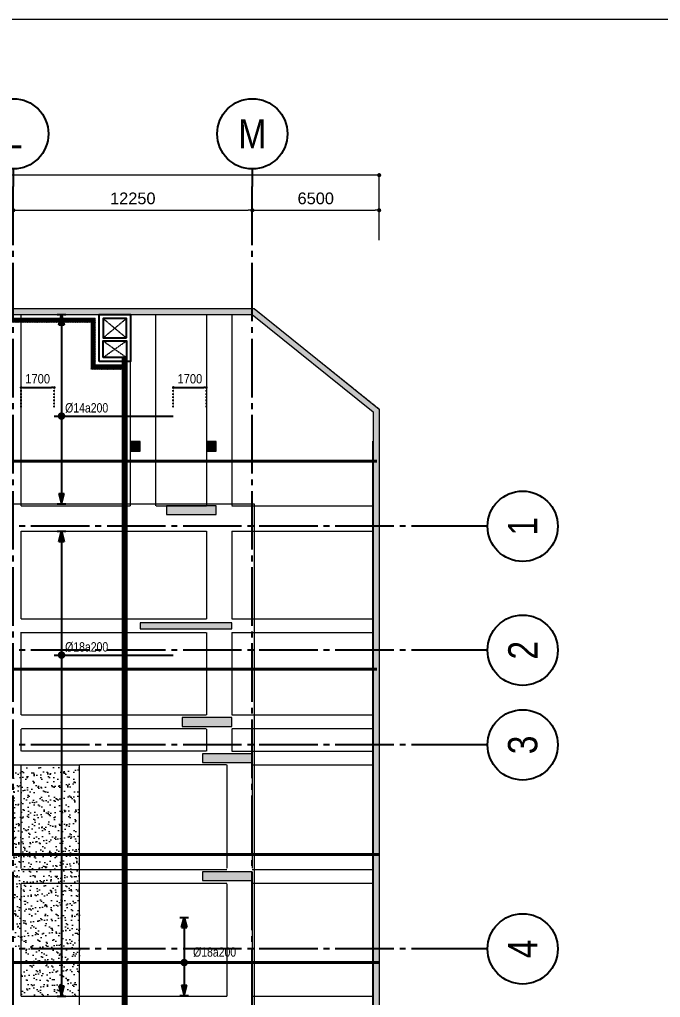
# Model space of a CAD drawing. Header units: millimetres. Extents: x -3819597 to -2591384, y 582389 to 820195.
# Drawn here: x -3001635 to -2968791, y 738094 to 788189 of the extents above; entities that cross this region are included whole.
import ezdxf
from ezdxf.enums import TextEntityAlignment as Align

# ---------------------------------------------------------------- set-up
doc = ezdxf.new("R2010")
doc.units = ezdxf.units.MM
doc.header["$MEASUREMENT"] = 0
for name, pattern in [('CENTER', [2, 1.25, -0.25, 0.25, -0.25]), ('CHG_XX_Cot_Ham 2$0$MB_Luoi truc$0$HTT Hidden 21', [3, 2, -1]), ('CHG_XX_Damsan_Ham 2$0$CHG_XX_Damsan_Ham 2$0$HIDDEN', [0.375, 0.25, -0.125]), ('CHG_XX_Luoi truc$0$MB_Luoi truc$0$Center101', [13, 10, -1, 1, -1]), ('DOT2', [0.125, 0, -0.125]), ('HIDDEN', [0.375, 0.25, -0.125])]:
    doc.linetypes.add(name, pattern=pattern)
doc.layers.get('0').update_dxf_attribs({"lineweight": 9})
doc.layers.get('Defpoints').update_dxf_attribs({"color": 10, "lineweight": 0})
for name, color, linetype in [('02HN. TEXT B', 1, 'Continuous'), ('08HN. SSS X', 6, 'Continuous'), ('12HN. GRID', 1, 'CENTER'), ('CHG_XX_Cot_Ham 2$0$mb_cot tang 1-3$0$Concrete Line', 6, 'Continuous'), ('CHG_XX_Damsan_Ham 2$0$CHG_XX_Damsan_Ham 2$0$MEP-00-GENERAL-35', 2, 'Continuous'), ('CHG_XX_Damsan_Ham 2$0$DTE-MEP-REVISION-1', 2, 'Continuous'), ('CHG_XX_Luoi truc$0$Grid', 34, 'Continuous'), ('CHG_XX_Luoi truc$0$Grid Line', 8, 'CHG_XX_Luoi truc$0$MB_Luoi truc$0$Center101'), ('dim', 51, 'Continuous')]:
    doc.layers.add(name, color=color, linetype=linetype)
for name, color, linetype, lineweight in [('CHG_XX_Cot_Ham 2$0$MB_Luoi truc$0$Dim 300', 1, 'Continuous', 5), ('CHG_XX_Cot_Ham 2$0$NS-Pier-H2', 150, 'Continuous', 13), ('CHG_XX_Cot_Ham 2$0$NS-Pier-H2 @ 1', 150, 'Continuous', 13), ('CHG_XX_Cot_Ham 2$0$NS-Pier-H2 @ 150', 150, 'Continuous', 13), ("CHG_XX_Damsan_Ham 2$0$CHG_XX_Damsan_Ham 2$0$'S_General_Hidden_1 Thin", 1, 'CHG_XX_Damsan_Ham 2$0$CHG_XX_Damsan_Ham 2$0$HIDDEN', 18), ('CHG_XX_Damsan_Ham 2$0$CHG_XX_Damsan_Ham 2$0$CHG_XX_Damsan_Ham 2$0$HATCH', 154, 'Continuous', 9), ('CHG_XX_Damsan_Ham 2$0$CHG_XX_Damsan_Ham 2$0$CHG_XX_Damsan_Ham 2$0$Start net bao', 3, 'Continuous', 18), ('CHG_XX_Damsan_Ham 2$0$CHG_XX_Damsan_Ham 2$0$DBAO', 3, 'Continuous', 13), ('CHG_XX_Damsan_Ham 2$0$CHG_XX_Damsan_Ham 2$0$DMo', 9, 'CHG_XX_Damsan_Ham 2$0$CHG_XX_Damsan_Ham 2$0$HIDDEN', 9), ('CHG_XX_Damsan_Ham 2$0$CHG_XX_Damsan_Ham 2$0$DTE-MEP-H-SLAB TEXT', 3, 'Continuous', 0), ('CHG_XX_Damsan_Ham 2$0$CHG_XX_Damsan_Ham 2$0$HATCH', 154, 'Continuous', 9), ('CHG_XX_Damsan_Ham 2$0$CHG_XX_Damsan_Ham 2$0$mach ngung thi cong', 6, 'Continuous', 13), ('CHG_XX_Damsan_Ham 2$0$CHG_XX_Damsan_Ham 2$0$Start hatch', 8, 'Continuous', 25), ('CHG_XX_Damsan_Ham 2$0$CHG_XX_Damsan_Ham 2$0$Start net bao', 3, 'Continuous', 18), ('CHG_XX_Damsan_Ham 2$0$CHG_XX_Damsan_Ham 2$0$Start vach', 6, 'Continuous', 25), ('CHG_XX_Damsan_Ham 2$0$DTE-MEP-H-SLAB TEXT', 3, 'Continuous', 0), ('CHG_XX_Damsan_Ham 2$0$HATCH', 57, 'Continuous', 9), ('CHG_XX_Damsan_Ham 2$0$mach ngung thi cong', 6, 'Continuous', 13), ('CHG_XX_Damsan_Ham 2$0$Start vach', 6, 'Continuous', 25), ('thep chay suot', 5, 'HIDDEN', 40)]:
    doc.layers.add(name, color=color, linetype=linetype, lineweight=lineweight)
for name, color, linetype, lineweight, plot in [('CHG_XX_Cot_Ham 2$0$NS-Column-H2', 90, 'Continuous', 13, False), ('CHG_XX_Cot_Ham 2$0$NS-Column-H2 @ 1', 90, 'Continuous', 13, False), ('CHG_XX_Cot_Ham 2$0$NS-Column-H2 @ 150', 90, 'Continuous', 13, False)]:
    doc.layers.add(name, color=color, linetype=linetype, lineweight=lineweight, plot=plot)
doc.styles.add('[HN042014]STYLE', font='arial.ttf', dxfattribs={"width": 0.8})
doc.styles.add('CHG_XX_Cot_Ham 2$0$MB_Luoi truc$0$Arial_C', font='arial.ttf')
doc.styles.add('CHG_XX_Luoi truc$0$MB_Luoi truc$0$Grid A-F$0$VNI-HelveCB', font='VHELVCB_0.TTF')
doc.styles.add('MB_Luoi truc$0$Arial_C', font='arial.ttf', dxfattribs={"width": 0.85})
doc.dimstyles.new('200', dxfattribs={"dimscale": 200, "dimtxt": 2.4, "dimasz": 0.7, "dimexe": 0.0003, "dimexo": 0, "dimgap": 1, "dimtad": 1, "dimdec": 0, "dimzin": 12, "dimdsep": 46, "dimtxsty": 'MB_Luoi truc$0$Arial_C', "dimblk": 'MB_Luoi truc$0$_Dot', "dimcen": 0.5, "dimclrd": 256, "dimclre": 8, "dimclrt": 1, "dimadec": 0, "dimazin": 0, "dimtfac": 1, "dimtdec": 0, "dimtix": 1, "dimtmove": 2, "dimatfit": 3, "dimldrblk": 'MB_Luoi truc$0$HTT Arrow 30', "dimfxl": 1, "dimtolj": 1, "dimtzin": 0, "dimlwe": -1, "dimarcsym": 0})
doc.dimstyles.new('CHG_XX_Cot_Ham 2$0$MB_Luoi truc$0$Dim 300 (A1-A2)', dxfattribs={"dimscale": 300, "dimtxt": 2, "dimasz": 0.7, "dimexe": 0, "dimexo": 1, "dimgap": 1, "dimtad": 1, "dimdec": 0, "dimzin": 12, "dimdsep": 46, "dimtxsty": 'CHG_XX_Cot_Ham 2$0$MB_Luoi truc$0$Arial_C', "dimblk": 'CHG_XX_Cot_Ham 2$0$MB_Luoi truc$0$_Dot', "dimcen": 1, "dimclrd": 256, "dimclre": 256, "dimclrt": 3, "dimadec": 0, "dimazin": 0, "dimtfac": 1, "dimtdec": 0, "dimtix": 1, "dimtmove": 2, "dimatfit": 3, "dimldrblk": 'CHG_XX_Cot_Ham 2$0$MB_Luoi truc$0$HTT Arrow 30', "dimfxl": 1, "dimtolj": 1, "dimtzin": 0, "dimarcsym": 0})
pattern_1 = [(45, (-2489668.38, 817754.12), (-88.3883476, 88.3883476), [])]

# ---------------------------------------------------------------- blocks, each defined once
blk = doc.blocks.new('*U48')
at = {"layer": '12HN. GRID', "linetype": 'Continuous'}
h = blk.add_hatch(color=256, dxfattribs=at)
h.dxf.hatch_style = 1
h.paths.add_polyline_path([(-44, 1558), (44, 1558), (0, 1734)])
h = blk.add_hatch(color=256, dxfattribs=at)
h.dxf.hatch_style = 1
h.paths.add_polyline_path([(0, -1499), (44, -1323), (-44, -1323)])
at = {"layer": '08HN. SSS X', "linetype": 'ByBlock', "ltscale": 10}
for p, q in [((-124, 0), (1909, 0)), ((-124, 0), (-124, 0)), ((1909, 0), (1909, 0))]:
    blk.add_line(p, q, dxfattribs=at)
at = {"layer": '12HN. GRID', "linetype": 'Continuous'}
for p, q in [((-75, 1734), (75, 1734)), ((-44, 1558), (0, 1734)), ((0, 1734), (0, -1499)), ((0, 1734), (44, 1558)), ((-44, 1558), (44, 1558)), ((-44, -1323), (44, -1323)), ((-44, -1323), (0, -1499)), ((0, -1499), (44, -1323)), ((-75, -1499), (75, -1499))]:
    blk.add_line(p, q, dxfattribs=at)
at = {"layer": '12HN. GRID', "linetype": 'Continuous', "const_width": 64, "flags": 128}
blk.add_lwpolyline([(-32, 0, 1), (32, 0, 1)], format="xyb", close=True, dxfattribs=at)
at = {"layer": '02HN. TEXT B', "linetype": 'ByBlock', "style": '[HN042014]STYLE', "width": 0.8, "flags": 8}
blk.add_attdef('1', text='', height=160, dxfattribs=at).set_placement((62, 140), align=Align.MIDDLE_LEFT)
blk.add_attdef('0', text='', height=160, dxfattribs=at).set_placement((1102, 160), align=Align.MIDDLE_CENTER)
at = {"layer": 'Defpoints', "color": 9, "linetype": 'ByBlock', "style": '[HN042014]STYLE', "width": 0.8, "flags": 9}
for tag, p in [('2', (1608, 1039)), ('3', (1608, 635)), ('4', (1608, 230)), ('5', (1608, -161))]:
    blk.add_attdef(tag, text='', height=250, dxfattribs=at).set_placement(p, align=Align.MIDDLE_CENTER)
blk = doc.blocks.new('MB_Luoi truc$0$_Dot')
at = {"color": 0, "linetype": 'ByBlock', "lineweight": -2}
blk.add_line((-0.5, 0), (-1, 0), dxfattribs=at)
at = {"color": 0, "linetype": 'ByBlock', "const_width": 0.5}
blk.add_lwpolyline([(-0.25, 0, 1), (0.25, 0, 1)], format="xyb", close=True, dxfattribs=at)
blk = doc.blocks.new('*D59')
at = {"layer": 'Defpoints', "color": 0, "transparency": 16777216}
for p in [(-2999856, 769339), (-3001556, 768311), (-2999856, 768311)]:
    blk.add_point(p, dxfattribs=at)
at = {"layer": 'dim', "color": 8, "linetype": 'DOT2', "transparency": 16777216}
for p, q in [((-3001556, 768311), (-3001556, 769339)), ((-2999856, 768311), (-2999856, 769339))]:
    blk.add_line(p, q, dxfattribs=at)
at = {"layer": 'dim', "lineweight": -2, "transparency": 16777216}
blk.add_line((-3001416, 769339), (-2999996, 769339), dxfattribs=at)
at = {"layer": 'dim', "lineweight": -2, "transparency": 16777216, "xscale": 140, "yscale": 140, "zscale": 140, "rotation": 180}
blk.add_blockref('MB_Luoi truc$0$_Dot', (-3001556, 769339), dxfattribs=at)
at = {"layer": 'dim', "lineweight": -2, "transparency": 16777216, "xscale": 140, "yscale": 140, "zscale": 140}
blk.add_blockref('MB_Luoi truc$0$_Dot', (-2999856, 769339), dxfattribs=at)
at = {"layer": 'dim', "color": 1, "transparency": 16777216, "insert": (-3000706, 769784), "char_height": 480, "attachment_point": 5, "style": 'MB_Luoi truc$0$Arial_C'}
blk.add_mtext('\\A1;1700', dxfattribs=at)
blk = doc.blocks.new('MB_Luoi truc$0$HTT Arrow 30')
blk.add_hatch(color=256).paths.add_polyline_path([(-2.5, 0.375), (-2.5, -0.375), (0, 0)])
at = {"color": 0, "linetype": 'ByBlock', "lineweight": -2}
for p, q in [((0, 0), (-2.5, 0.375)), ((-2.5, -0.375), (-2.5, 0.375)), ((0, 0), (-2.5, -0.375))]:
    blk.add_line(p, q, dxfattribs=at)
blk = doc.blocks.new('*D60')
at = {"layer": 'Defpoints', "color": 0, "transparency": 16777216}
for p in [(-2992056, 769339), (-2993756, 768311), (-2992056, 768311)]:
    blk.add_point(p, dxfattribs=at)
at = {"layer": 'dim', "color": 8, "linetype": 'DOT2', "transparency": 16777216}
for p, q in [((-2993756, 768311), (-2993756, 769339)), ((-2992056, 768311), (-2992056, 769339))]:
    blk.add_line(p, q, dxfattribs=at)
at = {"layer": 'dim', "lineweight": -2, "transparency": 16777216}
blk.add_line((-2993616, 769339), (-2992196, 769339), dxfattribs=at)
at = {"layer": 'dim', "lineweight": -2, "transparency": 16777216, "xscale": 140, "yscale": 140, "zscale": 140, "rotation": 180}
blk.add_blockref('MB_Luoi truc$0$_Dot', (-2993756, 769339), dxfattribs=at)
at = {"layer": 'dim', "lineweight": -2, "transparency": 16777216, "xscale": 140, "yscale": 140, "zscale": 140}
blk.add_blockref('MB_Luoi truc$0$_Dot', (-2992056, 769339), dxfattribs=at)
at = {"layer": 'dim', "color": 1, "transparency": 16777216, "insert": (-2992906, 769784), "char_height": 480, "attachment_point": 5, "style": 'MB_Luoi truc$0$Arial_C'}
blk.add_mtext('\\A1;1700', dxfattribs=at)
blk = doc.blocks.new('CHG_XX_Cot_Ham 2$0$MB_Luoi truc$0$_Dot')
at = {"color": 0, "linetype": 'ByBlock', "lineweight": -2}
blk.add_line((-0.5, 0), (-1, 0), dxfattribs=at)
at = {"color": 0, "linetype": 'ByBlock', "const_width": 0.5}
blk.add_lwpolyline([(-0.25, 0, 1), (0.25, 0, 1)], format="xyb", close=True, dxfattribs=at)
blk = doc.blocks.new('*D996')
at = {"layer": 'CHG_XX_Cot_Ham 2$0$MB_Luoi truc$0$Dim 300', "lineweight": -2, "transparency": 16777216}
for p, q in [((87300, 166908), (87300, 168437)), ((87510, 168437), (99340, 168437)), ((99550, 166908), (99550, 168437))]:
    blk.add_line(p, q, dxfattribs=at)
at = {"layer": 'Defpoints', "color": 0, "transparency": 16777216}
for p in [(99550, 168437), (87300, 166608), (99550, 166608)]:
    blk.add_point(p, dxfattribs=at)
at = {"layer": 'CHG_XX_Cot_Ham 2$0$MB_Luoi truc$0$Dim 300', "lineweight": -2, "transparency": 16777216, "xscale": 210, "yscale": 210, "zscale": 210, "rotation": 180}
blk.add_blockref('CHG_XX_Cot_Ham 2$0$MB_Luoi truc$0$_Dot', (87300, 168437), dxfattribs=at)
at = {"layer": 'CHG_XX_Cot_Ham 2$0$MB_Luoi truc$0$Dim 300', "lineweight": -2, "transparency": 16777216, "xscale": 210, "yscale": 210, "zscale": 210}
blk.add_blockref('CHG_XX_Cot_Ham 2$0$MB_Luoi truc$0$_Dot', (99550, 168437), dxfattribs=at)
at = {"layer": 'CHG_XX_Cot_Ham 2$0$MB_Luoi truc$0$Dim 300', "color": 3, "transparency": 16777216, "insert": (93425, 169043), "char_height": 600, "attachment_point": 5, "style": 'CHG_XX_Cot_Ham 2$0$MB_Luoi truc$0$Arial_C'}
blk.add_mtext('\\A1;12250', dxfattribs=at)
blk = doc.blocks.new('CHG_XX_Cot_Ham 2$0$MB_Luoi truc$0$HTT Arrow 30')
blk.add_hatch(color=256).paths.add_polyline_path([(-2.5, 0.375), (-2.5, -0.375), (0, 0)])
at = {"color": 0, "linetype": 'ByBlock', "lineweight": -2}
for p, q in [((0, 0), (-2.5, 0.375)), ((-2.5, -0.375), (-2.5, 0.375)), ((0, 0), (-2.5, -0.375))]:
    blk.add_line(p, q, dxfattribs=at)
blk = doc.blocks.new('*D997')
at = {"layer": 'CHG_XX_Cot_Ham 2$0$MB_Luoi truc$0$Dim 300', "lineweight": -2, "transparency": 16777216}
for p, q in [((99550, 166908), (99550, 168437)), ((99760, 168437), (105840, 168437)), ((106050, 166908), (106050, 168437))]:
    blk.add_line(p, q, dxfattribs=at)
at = {"layer": 'Defpoints', "color": 0, "transparency": 16777216}
for p in [(106050, 168437), (99550, 166608), (106050, 166608)]:
    blk.add_point(p, dxfattribs=at)
at = {"layer": 'CHG_XX_Cot_Ham 2$0$MB_Luoi truc$0$Dim 300', "lineweight": -2, "transparency": 16777216, "xscale": 210, "yscale": 210, "zscale": 210, "rotation": 180}
blk.add_blockref('CHG_XX_Cot_Ham 2$0$MB_Luoi truc$0$_Dot', (99550, 168437), dxfattribs=at)
at = {"layer": 'CHG_XX_Cot_Ham 2$0$MB_Luoi truc$0$Dim 300', "lineweight": -2, "transparency": 16777216, "xscale": 210, "yscale": 210, "zscale": 210}
blk.add_blockref('CHG_XX_Cot_Ham 2$0$MB_Luoi truc$0$_Dot', (106050, 168437), dxfattribs=at)
at = {"layer": 'CHG_XX_Cot_Ham 2$0$MB_Luoi truc$0$Dim 300', "color": 3, "transparency": 16777216, "insert": (102800, 169043), "char_height": 600, "attachment_point": 5, "style": 'CHG_XX_Cot_Ham 2$0$MB_Luoi truc$0$Arial_C'}
blk.add_mtext('\\A1;6500', dxfattribs=at)
blk = doc.blocks.new('*D998')
at = {"layer": 'CHG_XX_Cot_Ham 2$0$MB_Luoi truc$0$Dim 300', "lineweight": -2, "transparency": 16777216}
for p, q in [((-10900, 166908), (-10900, 170237)), ((105840, 170237), (-10690, 170237)), ((106050, 166908), (106050, 170237))]:
    blk.add_line(p, q, dxfattribs=at)
at = {"layer": 'Defpoints', "color": 0, "transparency": 16777216}
for p in [(-10900, 170237), (-10900, 166608), (106050, 166608)]:
    blk.add_point(p, dxfattribs=at)
at = {"layer": 'CHG_XX_Cot_Ham 2$0$MB_Luoi truc$0$Dim 300', "lineweight": -2, "transparency": 16777216, "xscale": 210, "yscale": 210, "zscale": 210, "rotation": 180}
blk.add_blockref('CHG_XX_Cot_Ham 2$0$MB_Luoi truc$0$_Dot', (-10900, 170237), dxfattribs=at)
at = {"layer": 'CHG_XX_Cot_Ham 2$0$MB_Luoi truc$0$Dim 300', "lineweight": -2, "transparency": 16777216, "xscale": 210, "yscale": 210, "zscale": 210}
blk.add_blockref('CHG_XX_Cot_Ham 2$0$MB_Luoi truc$0$_Dot', (106050, 170237), dxfattribs=at)
at = {"layer": 'CHG_XX_Cot_Ham 2$0$MB_Luoi truc$0$Dim 300', "color": 3, "transparency": 16777216, "insert": (47575, 170843), "char_height": 600, "attachment_point": 5, "style": 'CHG_XX_Cot_Ham 2$0$MB_Luoi truc$0$Arial_C'}
blk.add_mtext('\\A1;116950', dxfattribs=at)
blk = doc.blocks.new('*U1035')
at = {"layer": 'CHG_XX_Cot_Ham 2$0$NS-Pier-H2 @ 1'}
h = blk.add_hatch(color=256, dxfattribs=at)
h.dxf.hatch_style = 1
h.paths.add_polyline_path([(450, 0), (0, 0), (0, -2550), (450, -2550)])
at = {"layer": 'CHG_XX_Cot_Ham 2$0$NS-Pier-H2 @ 150'}
h = blk.add_hatch(color=256, dxfattribs=at)
h.dxf.hatch_style = 1
h.paths.add_polyline_path([(450, 0), (0, 0), (0, -2550), (450, -2550)])
blk = doc.blocks.new('CHG_XX_Cot_Ham 2$0$Block A_C450x2250')
at = {"layer": 'CHG_XX_Cot_Ham 2$0$NS-Pier-H2'}
blk.add_lwpolyline([(450, -2550), (0, -2550), (0, 0), (450, 0)], close=True, dxfattribs=at)
blk.add_blockref('*U1035', (0, 0), dxfattribs=at)
blk = doc.blocks.new('CHG_XX_Cot_Ham 2$0$300X4700')
at = {"layer": 'CHG_XX_Cot_Ham 2$0$NS-Pier-H2'}
h = blk.add_hatch(color=256, dxfattribs=at)
h.dxf.hatch_style = 1
h.paths.add_polyline_path([(0, 0), (0, -300), (4700, -300), (4700, 0)])
blk.add_lwpolyline([(0, 0), (0, -300), (4700, -300), (4700, 0)], close=True, dxfattribs=at)
blk = doc.blocks.new('*U1037')
at = {"layer": 'CHG_XX_Cot_Ham 2$0$NS-Column-H2 @ 1'}
h = blk.add_hatch(color=256, dxfattribs=at)
h.dxf.hatch_style = 1
h.paths.add_polyline_path([(-250, -250), (-250, 250), (250, 250), (250, -250)])
at = {"layer": 'CHG_XX_Cot_Ham 2$0$NS-Column-H2 @ 150'}
h = blk.add_hatch(color=256, dxfattribs=at)
h.dxf.hatch_style = 1
h.paths.add_polyline_path([(-250, -250), (-250, 250), (250, 250), (250, -250)])
blk = doc.blocks.new('CHG_XX_Cot_Ham 2$0$500x500')
at = {"layer": 'CHG_XX_Cot_Ham 2$0$NS-Column-H2'}
blk.add_lwpolyline([(250, -250), (250, 250), (-250, 250), (-250, -250)], close=True, dxfattribs=at)
blk.add_blockref('*U1037', (0, 0), dxfattribs=at)
blk = doc.blocks.new('*U1029')
at = {"layer": 'CHG_XX_Luoi truc$0$Grid', "lineweight": -2}
blk.add_line((0, 611), (0, 608), dxfattribs=at)
blk.add_circle((0, 617), 6, dxfattribs=at)
at = {"layer": 'CHG_XX_Luoi truc$0$Grid Line'}
blk.add_line((0, 0), (0, 608), dxfattribs=at)
at = {"layer": 'CHG_XX_Luoi truc$0$Grid', "lineweight": -2, "style": 'CHG_XX_Luoi truc$0$MB_Luoi truc$0$Grid A-F$0$VNI-HelveCB'}
for tag, p in [('GRIDSUB', (0, 617)), ('GRID', (0, -9))]:
    blk.add_attdef(tag, text='', height=5, dxfattribs=at).set_placement(p, align=Align.MIDDLE)
blk = doc.blocks.new('*U1031')
at = {"layer": 'CHG_XX_Luoi truc$0$Grid', "lineweight": -2}
blk.add_line((0, -3), (0, 0), dxfattribs=at)
blk.add_circle((0, -9), 6, dxfattribs=at)
at = {"layer": 'CHG_XX_Luoi truc$0$Grid Line'}
blk.add_line((0, 0), (0, 438), dxfattribs=at)
at = {"layer": 'CHG_XX_Luoi truc$0$Grid', "lineweight": -2, "style": 'CHG_XX_Luoi truc$0$MB_Luoi truc$0$Grid A-F$0$VNI-HelveCB'}
for tag, p in [('GRIDSUB', (0, 447)), ('GRID', (0, -9))]:
    blk.add_attdef(tag, text='', height=5, dxfattribs=at).set_placement(p, align=Align.MIDDLE)
blk = doc.blocks.new('CHG_XX_Luoi truc')
at = {"layer": 'CHG_XX_Luoi truc$0$Grid'}
ref = blk.add_blockref('*U1029', (87300, -12747), dxfattribs=dict(at, xscale=300, yscale=300, zscale=300))
ref.add_attrib('GRIDSUB', 'L', dxfattribs={"lineweight": -2, "height": 1500, "style": 'CHG_XX_Luoi truc$0$MB_Luoi truc$0$Grid A-F$0$VNI-HelveCB'}).set_placement((87300, 172353), align=Align.MIDDLE)
ref = blk.add_blockref('*U1029', (99550, -12747), dxfattribs=dict(at, xscale=300, yscale=300, zscale=300))
ref.add_attrib('GRIDSUB', 'M', dxfattribs={"lineweight": -2, "height": 1500, "style": 'CHG_XX_Luoi truc$0$MB_Luoi truc$0$Grid A-F$0$VNI-HelveCB'}).set_placement((99550, 172353), align=Align.MIDDLE)
ref = blk.add_blockref('*U1031', (110703, 152250), dxfattribs=dict(at, xscale=300.0000000000013, yscale=300.0000000000013, zscale=300.0000000000013, rotation=90))
ref.add_attrib('GRID', '1', dxfattribs={"lineweight": -2, "height": 1500, "rotation": 90, "style": 'CHG_XX_Luoi truc$0$MB_Luoi truc$0$Grid A-F$0$VNI-HelveCB'}).set_placement((113403, 152250), align=Align.MIDDLE)
ref = blk.add_blockref('*U1031', (110703, 145900), dxfattribs=dict(at, xscale=300.0000000000013, yscale=300.0000000000013, zscale=300.0000000000013, rotation=90))
ref.add_attrib('GRID', '2', dxfattribs={"lineweight": -2, "height": 1500, "rotation": 90, "style": 'CHG_XX_Luoi truc$0$MB_Luoi truc$0$Grid A-F$0$VNI-HelveCB'}).set_placement((113403, 145900), align=Align.MIDDLE)
ref = blk.add_blockref('*U1031', (110703, 141050), dxfattribs=dict(at, xscale=300.0000000000013, yscale=300.0000000000013, zscale=300.0000000000013, rotation=90))
ref.add_attrib('GRID', '3', dxfattribs={"lineweight": -2, "height": 1500, "rotation": 90, "style": 'CHG_XX_Luoi truc$0$MB_Luoi truc$0$Grid A-F$0$VNI-HelveCB'}).set_placement((113403, 141050), align=Align.MIDDLE)
ref = blk.add_blockref('*U1031', (110703, 130600), dxfattribs=dict(at, xscale=300.0000000000013, yscale=300.0000000000013, zscale=300.0000000000013, rotation=90))
ref.add_attrib('GRID', '4', dxfattribs={"lineweight": -2, "height": 1500, "rotation": 90, "style": 'CHG_XX_Luoi truc$0$MB_Luoi truc$0$Grid A-F$0$VNI-HelveCB'}).set_placement((113403, 130600), align=Align.MIDDLE)
blk = doc.blocks.new('CHG_XX_Damsan_Ham 2$0$CHG_XX_Damsan_Ham 2$0$sdfsgdh')
at = {"layer": 'CHG_XX_Damsan_Ham 2$0$CHG_XX_Damsan_Ham 2$0$Start hatch', "ltscale": 0.5}
h = blk.add_hatch(dxfattribs=at)
h.set_pattern_fill('ANSI37', color=256, scale=500)
h.set_pattern_definition([(45, (273994.73, -7150), (-44.194174, 44.194174), []), (135, (273994.73, -7150), (-44.194174, -44.194174), [])])
h.paths.add_polyline_path([(102202, 2000), (75028, 2000), (75028, 400), (72228, 400), (72228, 1800), (72628, 1800), (72628, 2000), (45037, 2000), (45037, 400), (42237, 400), (42237, 1800), (42637, 1800), (42637, 2000), (42037, 2000), (42037, 1800), (42037, 200), (45237, 200), (45237, 1800), (72028, 1800), (72028, 200), (75228, 200), (75228, 1800), (102002, 1800), (102202, 1800)])
h = blk.add_hatch(dxfattribs=at)
h.set_pattern_fill('ANSI37', color=256, scale=500)
h.set_pattern_definition([(45, (273994.73, -8650), (-44.194174, 44.194174), []), (135, (273994.73, -8650), (-44.194174, -44.194174), [])])
h.paths.add_polyline_path([(103800, -3), (103600, -3), (103600, -403), (102202, -403), (102202, 1800), (102002, 1800), (102002, -603), (103600, -603), (103600, -36361), (103800, -36361)])
at = {"layer": 'CHG_XX_Damsan_Ham 2$0$CHG_XX_Damsan_Ham 2$0$DTE-MEP-H-SLAB TEXT', "color": 2, "ltscale": 0.5}
blk.add_line((103800, -3), (103600, -3), dxfattribs=at)
at = {"layer": 'CHG_XX_Damsan_Ham 2$0$CHG_XX_Damsan_Ham 2$0$DTE-MEP-H-SLAB TEXT', "color": 2, "ltscale": 0.5, "flags": 128}
for points in [[(102202, -403), (102202, 2000), (75028, 2000), (75028, 400)], [(102002, -603), (102002, 1800), (75228, 1800), (75228, 200)], [(103600, -403), (102202, -403)], [(103600, -403), (103600, -3)], [(103600, -603), (102002, -603)]]:
    blk.add_lwpolyline(points, dxfattribs=at)
at = {"layer": 'CHG_XX_Damsan_Ham 2$0$CHG_XX_Damsan_Ham 2$0$MEP-00-GENERAL-35'}
for points in [[(102400, -203), (102400, 2197), (104000, 2197), (104000, -203)], [(103800, 997), (103800, 1997), (102600, 1997), (102600, 997)], [(102600, -3), (102600, 847), (103800, 847), (103800, -3)]]:
    blk.add_lwpolyline(points, close=True, dxfattribs=at)
at = {"layer": 'CHG_XX_Damsan_Ham 2$0$DTE-MEP-H-SLAB TEXT', "color": 2, "ltscale": 0.5, "flags": 128}
blk.add_lwpolyline([(103600, -74225), (103600, -603)], dxfattribs=at)
at = {"layer": 'CHG_XX_Damsan_Ham 2$0$DTE-MEP-REVISION-1', "ltscale": 0.5}
blk.add_line((103800, -3), (103800, -74225), dxfattribs=at)
blk = doc.blocks.new('*U829')
at = {"layer": 'thep chay suot', "linetype": 'HIDDEN', "ltscale": 10}
blk.add_line((-27401, 0), (11521, 0), dxfattribs=at)
at = {"layer": 'thep chay suot', "linetype": 'ByBlock', "ltscale": 0.001}
blk.add_line((11521, 0), (11521, 0), dxfattribs=at)
at = {"layer": '02HN. TEXT B', "linetype": 'ByBlock', "style": '[HN042014]STYLE', "width": 0.8, "flags": 8}
blk.add_attdef('0', text='', height=160, dxfattribs=at).set_placement((-351, 260), align=Align.MIDDLE_CENTER)
blk.add_attdef('1', text='', height=160, dxfattribs=at).set_placement((152, 180), align=Align.MIDDLE_LEFT)
at = {"layer": 'Defpoints', "color": 9, "linetype": 'ByBlock', "style": '[HN042014]STYLE', "width": 0.8, "flags": 9}
for tag, p in [('2', (-12026, -1275)), ('3', (-12026, -1680)), ('4', (-12026, -2085)), ('5', (-12026, -2475))]:
    blk.add_attdef(tag, text='', height=250, dxfattribs=at).set_placement(p, align=Align.MIDDLE_CENTER)
blk = doc.blocks.new('*U831')
at = {"layer": 'thep chay suot', "linetype": 'HIDDEN', "ltscale": 10}
blk.add_line((-27401, 0), (11521, 0), dxfattribs=at)
at = {"layer": 'thep chay suot', "linetype": 'ByBlock', "ltscale": 0.001}
blk.add_line((11521, 0), (11521, 0), dxfattribs=at)
at = {"layer": '02HN. TEXT B', "linetype": 'ByBlock', "style": '[HN042014]STYLE', "width": 0.8, "flags": 8}
blk.add_attdef('0', text='', height=160, dxfattribs=at).set_placement((-351, 260), align=Align.MIDDLE_CENTER)
blk.add_attdef('1', text='', height=160, dxfattribs=at).set_placement((152, 180), align=Align.MIDDLE_LEFT)
at = {"layer": 'Defpoints', "color": 9, "linetype": 'ByBlock', "style": '[HN042014]STYLE', "width": 0.8, "flags": 9}
for tag, p in [('2', (-12026, -1275)), ('3', (-12026, -1680)), ('4', (-12026, -2085)), ('5', (-12026, -2475))]:
    blk.add_attdef(tag, text='', height=250, dxfattribs=at).set_placement(p, align=Align.MIDDLE_CENTER)
blk = doc.blocks.new('*U848')
at = {"layer": '12HN. GRID', "linetype": 'Continuous'}
h = blk.add_hatch(color=256, dxfattribs=at)
h.dxf.hatch_style = 1
h.paths.add_polyline_path([(-44, 1940), (44, 1940), (0, 2116)])
h = blk.add_hatch(color=256, dxfattribs=at)
h.dxf.hatch_style = 1
h.paths.add_polyline_path([(0, -5826), (44, -5650), (-44, -5650)])
at = {"layer": '08HN. SSS X', "linetype": 'ByBlock', "ltscale": 10}
for p, q in [((-124, 0), (1909, 0)), ((-124, 0), (-124, 0)), ((1909, 0), (1909, 0))]:
    blk.add_line(p, q, dxfattribs=at)
at = {"layer": '12HN. GRID', "linetype": 'Continuous'}
for p, q in [((-75, 2116), (75, 2116)), ((-44, 1940), (0, 2116)), ((0, 2116), (0, -5826)), ((0, 2116), (44, 1940)), ((-44, 1940), (44, 1940)), ((-44, -5650), (44, -5650)), ((-44, -5650), (0, -5826)), ((0, -5826), (44, -5650)), ((-75, -5826), (75, -5826))]:
    blk.add_line(p, q, dxfattribs=at)
at = {"layer": '12HN. GRID', "linetype": 'Continuous', "const_width": 64, "flags": 128}
blk.add_lwpolyline([(-32, 0, 1), (32, 0, 1)], format="xyb", close=True, dxfattribs=at)
at = {"layer": '02HN. TEXT B', "linetype": 'ByBlock', "style": '[HN042014]STYLE', "width": 0.8, "flags": 8}
blk.add_attdef('1', text='', height=160, dxfattribs=at).set_placement((62, 140), align=Align.MIDDLE_LEFT)
blk.add_attdef('0', text='', height=160, dxfattribs=at).set_placement((1102, 160), align=Align.MIDDLE_CENTER)
at = {"layer": 'Defpoints', "color": 9, "linetype": 'ByBlock', "style": '[HN042014]STYLE', "width": 0.8, "flags": 9}
for tag, p in [('2', (1608, 1039)), ('3', (1608, 635)), ('4', (1608, 230)), ('5', (1608, -161))]:
    blk.add_attdef(tag, text='', height=250, dxfattribs=at).set_placement(p, align=Align.MIDDLE_CENTER)
blk = doc.blocks.new('*U852')
at = {"layer": 'thep chay suot', "linetype": 'HIDDEN', "ltscale": 10}
blk.add_line((-15700, 0), (13133, 0), dxfattribs=at)
at = {"layer": 'thep chay suot', "linetype": 'ByBlock', "ltscale": 0.001}
blk.add_line((13133, 0), (13133, 0), dxfattribs=at)
at = {"layer": '02HN. TEXT B', "linetype": 'ByBlock', "style": '[HN042014]STYLE', "width": 0.8, "flags": 8}
blk.add_attdef('0', text='', height=160, dxfattribs=at).set_placement((-351, 260), align=Align.MIDDLE_CENTER)
blk.add_attdef('1', text='', height=160, dxfattribs=at).set_placement((152, 180), align=Align.MIDDLE_LEFT)
at = {"layer": 'Defpoints', "color": 9, "linetype": 'ByBlock', "style": '[HN042014]STYLE', "width": 0.8, "flags": 9}
for tag, p in [('2', (-12026, -1275)), ('3', (-12026, -1680)), ('4', (-12026, -2085)), ('5', (-12026, -2475))]:
    blk.add_attdef(tag, text='', height=250, dxfattribs=at).set_placement(p, align=Align.MIDDLE_CENTER)
blk = doc.blocks.new('*U853')
at = {"layer": '12HN. GRID', "linetype": 'Continuous'}
h = blk.add_hatch(color=256, dxfattribs=at)
h.dxf.hatch_style = 1
h.paths.add_polyline_path([(-44, 596), (44, 596), (0, 772)])
h = blk.add_hatch(color=256, dxfattribs=at)
h.dxf.hatch_style = 1
h.paths.add_polyline_path([(0, -564), (44, -388), (-44, -388)])
for p, q in [((-75, 772), (75, 772)), ((-44, 596), (0, 772)), ((0, 772), (0, -564)), ((0, 772), (44, 596)), ((-44, 596), (44, 596)), ((-44, -388), (44, -388)), ((-44, -388), (0, -564)), ((0, -564), (44, -388)), ((-75, -564), (75, -564))]:
    blk.add_line(p, q, dxfattribs=at)
at = {"layer": '12HN. GRID', "linetype": 'Continuous', "const_width": 64, "flags": 128}
blk.add_lwpolyline([(-32, 0, 1), (32, 0, 1)], format="xyb", close=True, dxfattribs=at)
at = {"layer": 'thep chay suot', "linetype": 'HIDDEN', "ltscale": 10}
blk.add_line((-2961, 0), (3330, 0), dxfattribs=at)
at = {"layer": 'thep chay suot', "linetype": 'ByBlock', "ltscale": 0.001}
for p, q in [((-2961, 0), (-2961, 0)), ((3330, 0), (3330, 0))]:
    blk.add_line(p, q, dxfattribs=at)
at = {"layer": '02HN. TEXT B', "linetype": 'ByBlock', "style": '[HN042014]STYLE', "width": 0.8, "flags": 8}
blk.add_attdef('0', text='', height=160, dxfattribs=at).set_placement((-351, 260), align=Align.MIDDLE_CENTER)
blk.add_attdef('1', text='', height=160, dxfattribs=at).set_placement((152, 180), align=Align.MIDDLE_LEFT)
at = {"layer": 'Defpoints', "color": 9, "linetype": 'ByBlock', "style": '[HN042014]STYLE', "width": 0.8, "flags": 9}
for tag, p in [('2', (-12026, -1275)), ('3', (-12026, -1680)), ('4', (-12026, -2085)), ('5', (-12026, -2475))]:
    blk.add_attdef(tag, text='', height=250, dxfattribs=at).set_placement(p, align=Align.MIDDLE_CENTER)
blk = doc.blocks.new('CHG_XX_Cot_Ham 2')
at = {"layer": 'CHG_XX_Cot_Ham 2$0$NS-Pier-H2'}
h = blk.add_hatch(color=256, dxfattribs=at)
h.dxf.hatch_style = 1
h.paths.add_polyline_path([(99639.2, 163400), (-10900, 163400), (-10900, 85450), (-300, 85450), (-300, 84050), (32350, 84050), (32350, -9000), (103575.5, -9000), (106050, -6022), (106050, 158254.3)])
h.paths.add_polyline_path([(99533.7, 163100), (105750, 158110.4), (105750, 90450), (105650, 90450), (105750, 90450), (105750, 13850), (105750, 13722.3), (105750, -5913.6), (103434.7, -8700), (93599.8, -8700), (93299.8, -8700), (32650, -8700), (32650, 84350), (0, 84350), (0, 85750), (-10600, 85750), (-10600, 163100), (93600, 163100)], flags=16)
for p, q in [((-10900, 163400), (99639.2, 163400)), ((99639.2, 163400), (106050, 158254.3)), ((-10600, 163100), (99533.7, 163100)), ((99533.7, 163100), (105750, 158110.4)), ((105750, 158110.4), (105750, 90450)), ((106050, 158254.3), (106050, -6022))]:
    blk.add_line(p, q, dxfattribs=at)
at = {"layer": 'CHG_XX_Cot_Ham 2$0$NS-Pier-H2', "linetype": 'CHG_XX_Cot_Ham 2$0$MB_Luoi truc$0$HTT Hidden 21'}
blk.add_lwpolyline([(99639.2, 163400), (106050, 158254.3), (106050, -6022), (103575.5, -9000), (32350, -9000), (32350, 84050), (-300, 84050), (-300, 85450), (-10900, 85450), (-10900, 163400)], close=True, dxfattribs=at)
at = {"layer": 'CHG_XX_Cot_Ham 2$0$mb_cot tang 1-3$0$Concrete Line'}
blk.add_blockref('CHG_XX_Cot_Ham 2$0$300X4700', (93800, 147300), dxfattribs=at)
at = {"layer": 'CHG_XX_Cot_Ham 2$0$NS-Column-H2'}
for p in [(93550, 156350), (97450, 156350)]:
    blk.add_blockref('CHG_XX_Cot_Ham 2$0$500x500', p, dxfattribs=at)
at = {"layer": 'CHG_XX_Cot_Ham 2$0$NS-Pier-H2'}
blk.add_blockref('CHG_XX_Luoi truc', (0, 0), dxfattribs=at)
at = {"layer": 'CHG_XX_Cot_Ham 2$0$NS-Pier-H2', "xscale": -1, "rotation": 90}
for p in [(95150, 153300), (95950, 142450), (97000, 140600), (97000, 134550)]:
    blk.add_blockref('CHG_XX_Cot_Ham 2$0$Block A_C450x2250', p, dxfattribs=at)
at = {"layer": 'CHG_XX_Cot_Ham 2$0$MB_Luoi truc$0$Dim 300'}
for base, p1, p2, picture, middle in [((-10900, 170237), (106050, 166608.3), (-10900, 166608.3), '*D998', (47575, 170843.4)), ((99550, 168437), (87300, 166608.3), (99550, 166608.3), '*D996', (93425, 169043.4)), ((106050, 168437), (99550, 166608.3), (106050, 166608.3), '*D997', (102800, 169043.4))]:
    dim = blk.add_linear_dim(base=base, p1=p1, p2=p2, dimstyle='CHG_XX_Cot_Ham 2$0$MB_Luoi truc$0$Dim 300 (A1-A2)', dxfattribs=at)
    dim.commit()
    dim.dimension.update_dxf_attribs({"geometry": picture, "text_midpoint": middle})
blk = doc.blocks.new('CHG_XX_Damsan_Ham 2', base_point=(3089256, -609981))
at = {"layer": 'CHG_XX_Damsan_Ham 2$0$CHG_XX_Damsan_Ham 2$0$CHG_XX_Damsan_Ham 2$0$HATCH'}
h = blk.add_hatch(dxfattribs=at)
h.set_pattern_fill('ANSI31', color=256, scale=1000)
h.set_pattern_definition(pattern_1)
h.paths.add_polyline_path([(87700, 162897), (87300, 162897), (87300, 162698), (87700, 162698)])
h.paths.add_polyline_path([(87300, 162897), (87000, 162897), (87000, 162698), (87300, 162698)])
at = {"layer": 'CHG_XX_Damsan_Ham 2$0$CHG_XX_Damsan_Ham 2$0$HATCH'}
h = blk.add_hatch(dxfattribs=at)
h.set_pattern_fill('ANSI31', color=256, scale=1000)
h.set_pattern_definition(pattern_1)
h.paths.add_polyline_path([(87700, 162897), (87300, 162897), (87300, 162698), (87700, 162698)])
h.paths.add_polyline_path([(87300, 162897), (87000, 162897), (87000, 162698), (87300, 162698)])
at = {"layer": 'CHG_XX_Damsan_Ham 2$0$HATCH'}
h = blk.add_hatch(dxfattribs=at)
h.set_pattern_fill('AR-SAND', color=256, scale=262.5)
h.paths.add_polyline_path([(90700, 139900), (87300, 139900), (87300, 130600), (90700, 130600)])
h = blk.add_hatch(dxfattribs=at)
h.set_pattern_fill('AR-SAND', color=256, scale=262.5)
h.paths.add_polyline_path([(90700, 130600), (87700, 130600), (87700, 128175), (90700, 128175)])
at = {"layer": "CHG_XX_Damsan_Ham 2$0$CHG_XX_Damsan_Ham 2$0$'S_General_Hidden_1 Thin", "ltscale": 10}
for p, q in [((87700, 153300), (87700, 163100)), ((93300, 153300), (93300, 163100)), ((94600, 153300), (94600, 163100)), ((97200, 163100), (97200, 153300)), ((98500, 163100), (98500, 153300)), ((87700, 153300), (93300, 153300)), ((94600, 153300), (97200, 153300)), ((98500, 153300), (105750, 153300)), ((87700, 147500), (87700, 152000)), ((87700, 152000), (97200, 152000)), ((97200, 152000), (97200, 147500)), ((98500, 152000), (98500, 147500)), ((98500, 152000), (105750, 152000)), ((87700, 147500), (97200, 147500)), ((98500, 147500), (105750, 147500)), ((87700, 142575), (87700, 146825)), ((87725, 146800), (97200, 146800)), ((97200, 146800), (97200, 142575)), ((98500, 146800), (105750, 146800)), ((98500, 146800), (98500, 142575)), ((97200, 142575), (87700, 142575)), ((105750, 142575), (98500, 142575)), ((87700, 140725), (87700, 141875)), ((97200, 141875), (87700, 141875)), ((97200, 141875), (97200, 140725)), ((105750, 141875), (98500, 141875)), ((98500, 141875), (98500, 140725)), ((97200, 140725), (87700, 140725)), ((98500, 140725), (99550, 140725)), ((99550, 140725), (105750, 140725)), ((99550, 140725), (105750, 140725)), ((77450, 140025), (90700, 140025)), ((87700, 134725), (87700, 140025)), ((98250, 140025), (90700, 140025)), ((90700, 125425), (90700, 140025)), ((98250, 140025), (98250, 134725)), ((99550, 140025), (99550, 134725)), ((99550, 140025), (105750, 140025)), ((99550, 140025), (105750, 140025)), ((87700, 134675), (98250, 134675)), ((99550, 134675), (105750, 134675)), ((99550, 134675), (105750, 134675)), ((87700, 133975), (98250, 133975)), ((87700, 128175), (87700, 133925)), ((98250, 133925), (98250, 128175)), ((99550, 133975), (105750, 133975)), ((99550, 133975), (105750, 133975)), ((99550, 133925), (99550, 128175)), ((87700, 128175), (98250, 128175)), ((99550, 128175), (105750, 128175))]:
    blk.add_line(p, q, dxfattribs=at)
at = {"layer": 'CHG_XX_Damsan_Ham 2$0$CHG_XX_Damsan_Ham 2$0$CHG_XX_Damsan_Ham 2$0$Start net bao'}
for points in [[(-10900, 163400), (99639, 163400), (106050, 158250), (106050, -6022), (103576, -9000), (32350, -9000), (32350, 84050), (-300, 84050)], [(-10600, 85750), (-10600, 163100), (99534, 163100), (105750, 158106), (105750, 128050)]]:
    blk.add_lwpolyline(points, dxfattribs=at)
at = {"layer": 'CHG_XX_Damsan_Ham 2$0$CHG_XX_Damsan_Ham 2$0$DMo'}
for p, q in [((91900, 161897), (93100, 162897)), ((91900, 162897), (93100, 161897)), ((91900, 160897), (93100, 161747)), ((91900, 161747), (93100, 160897))]:
    blk.add_line(p, q, dxfattribs=at)
at = {"layer": 'CHG_XX_Damsan_Ham 2$0$CHG_XX_Damsan_Ham 2$0$mach ngung thi cong'}
blk.add_lwpolyline([(23700, 90148), (-100, 90150), (-100, 153400), (99650, 153400), (99650, 71950), (75851, 71950), (75851, 88800), (75851, 88800), (75851, 129600), (23700, 129600)], close=True, dxfattribs=at)
at = {"layer": 'CHG_XX_Damsan_Ham 2$0$CHG_XX_Damsan_Ham 2$0$Start net bao'}
for points in [[(-10900, 163400), (99639, 163400), (106050, 158250), (106050, -6022), (103576, -9000), (32350, -9000), (32350, 84050), (-300, 84050)], [(-10600, 85750), (-10600, 163100), (99534, 163100), (105750, 158106), (105750, 128050)]]:
    blk.add_lwpolyline(points, dxfattribs=at)
at = {"layer": 'CHG_XX_Damsan_Ham 2$0$CHG_XX_Damsan_Ham 2$0$Start vach'}
blk.add_lwpolyline([(105750, 12350), (105750, 156610)], dxfattribs=at)
at = {"layer": 'CHG_XX_Damsan_Ham 2$0$mach ngung thi cong'}
blk.add_lwpolyline([(23900, 90148), (-100, 90150), (-100, 153400), (99650, 153400), (99650, 71950), (75549, 71950), (75549, 88800), (75549, 88800), (75549, 129500), (23900, 129500)], close=True, dxfattribs=at)
at = {"layer": 'CHG_XX_Damsan_Ham 2$0$Start vach'}
blk.add_lwpolyline([(105750, 12350), (105750, 156610)], dxfattribs=at)
at = {"layer": 'CHG_XX_Damsan_Ham 2$0$CHG_XX_Damsan_Ham 2$0$DBAO'}
blk.add_blockref('CHG_XX_Cot_Ham 2', (0, 0), dxfattribs=at)
at = {"layer": 'CHG_XX_Damsan_Ham 2$0$CHG_XX_Damsan_Ham 2$0$DTE-MEP-H-SLAB TEXT'}
blk.add_blockref('CHG_XX_Damsan_Ham 2$0$CHG_XX_Damsan_Ham 2$0$sdfsgdh', (-10700, 160900), dxfattribs=at)
at = {"layer": 'CHG_XX_Damsan_Ham 2$0$HATCH'}
blk.add_blockref('CHG_XX_Cot_Ham 2', (0, 0), dxfattribs=at)

msp = doc.modelspace()

# ---------------------------------------------------------------- linework, layer by layer
at = {"layer": 'Defpoints', "color": 4, "ltscale": 1500}
msp.add_lwpolyline([(-2914133.2, 788188.7), (-3160358.2, 788188.7), (-3160358.2, 582388.7), (-2914133.2, 582388.7)], close=True, dxfattribs=at)

# ---------------------------------------------------------------- block references
at = {"layer": '08HN. SSS X', "linetype": 'Continuous'}
ref = msp.add_blockref('*U48', (-2999482.9, 767878.2), dxfattribs=dict(at, xscale=3, yscale=3, zscale=3))
ref.add_attrib('1', '%%c14a200', dxfattribs={"layer": '02HN. TEXT B', "linetype": 'ByBlock', "height": 480, "style": '[HN042014]STYLE', "width": 0.8}).set_placement((-2999297.9, 768298.2), align=Align.MIDDLE_LEFT)
ref = msp.add_blockref('*U848', (-2999482.9, 755633.3), dxfattribs=dict(at, xscale=3, yscale=3, zscale=3))
ref.add_attrib('1', '%%c18a200', dxfattribs={"layer": '02HN. TEXT B', "linetype": 'ByBlock', "height": 480, "style": '[HN042014]STYLE', "width": 0.8}).set_placement((-2999297.9, 756053.3), align=Align.MIDDLE_LEFT)
at = {"layer": 'dim', "ltscale": 1500}
msp.add_blockref('CHG_XX_Damsan_Ham 2', (0, 0), dxfattribs=at)
at = {"layer": 'thep chay suot', "xscale": 3, "yscale": 3, "zscale": 3}
for name, p in [('*U829', (-3017885.6, 765559.1)), ('*U831', (-3017885.6, 754918)), ('*U852', (-3022605.4, 745412.4))]:
    msp.add_blockref(name, p, dxfattribs=at)
at = {"layer": 'thep chay suot'}
ref = msp.add_blockref('*U853', (-2993197.4, 739880.7), dxfattribs=dict(at, xscale=3, yscale=3, zscale=3))
ref.add_attrib('1', '%%c18a200', dxfattribs={"layer": '02HN. TEXT B', "linetype": 'ByBlock', "height": 480, "style": '[HN042014]STYLE', "width": 0.8}).set_placement((-2992742, 740420.7), align=Align.MIDDLE_LEFT)

# ---------------------------------------------------------------- dimensions: what is measured, and where the dimension line sits
at = {"layer": 'dim'}
for base, p1, p2, picture, middle in [((-2999855.9, 769339), (-3001555.9, 768311.3), (-2999855.9, 768311.3), '*D59', (-3000705.9, 769784.1)), ((-2992055.9, 769339), (-2993755.9, 768311.3), (-2992055.9, 768311.3), '*D60', (-2992905.9, 769784.1))]:
    dim = msp.add_linear_dim(base=base, p1=p1, p2=p2, dimstyle='200', override={"dimlwe": 65535}, dxfattribs=at)
    dim.commit()
    dim.dimension.update_dxf_attribs({"geometry": picture, "text_midpoint": middle})

doc.saveas('drawing.dxf')
